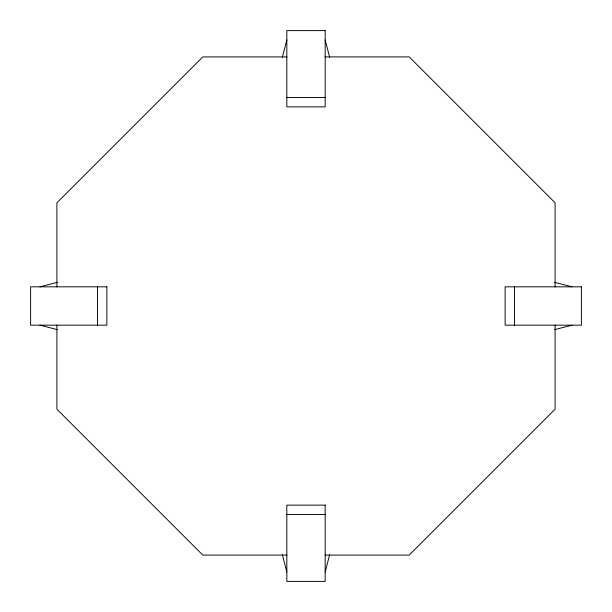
<?xml version="1.0" encoding="UTF-8"?>
<svg xmlns="http://www.w3.org/2000/svg" width="612" height="612" viewBox="0 0 612 612"><rect width="100%" height="100%" fill="white"/><g stroke="black" fill="none" stroke-linecap="round" stroke-linejoin="round"><path stroke-width="0.92" d="M56.901 325.11L56.901 409.183L202.817 555.099L286.89 555.099M56.901 286.89L56.901 202.817L202.817 56.901L286.89 56.901M555.099 325.11L555.099 409.183L409.183 555.099L325.11 555.099M555.099 286.89L555.099 202.817L409.183 56.901L325.11 56.901M282.331 57.406L286.829 39.979M325.171 572.021L329.669 554.594M39.979 286.829L57.406 282.331M554.594 329.669L572.021 325.171M286.829 97.492L325.171 97.492M286.829 514.508L325.171 514.508M554.594 282.331L572.021 286.829M39.979 325.171L57.406 329.669M325.171 39.979L329.669 57.406M282.331 554.594L286.829 572.021M514.508 286.829L514.508 325.171M97.492 286.829L97.492 325.171M325.171 30.6L286.829 30.6L286.829 106.87L325.171 106.87L325.171 30.6M106.87 286.829L30.6 286.829L30.6 325.171L106.87 325.171L106.87 286.829M581.4 286.829L505.129 286.829L505.129 325.171L581.4 325.171L581.4 286.829M325.171 505.129L286.829 505.129L286.829 581.4L325.171 581.4L325.171 505.129"/></g></svg>
